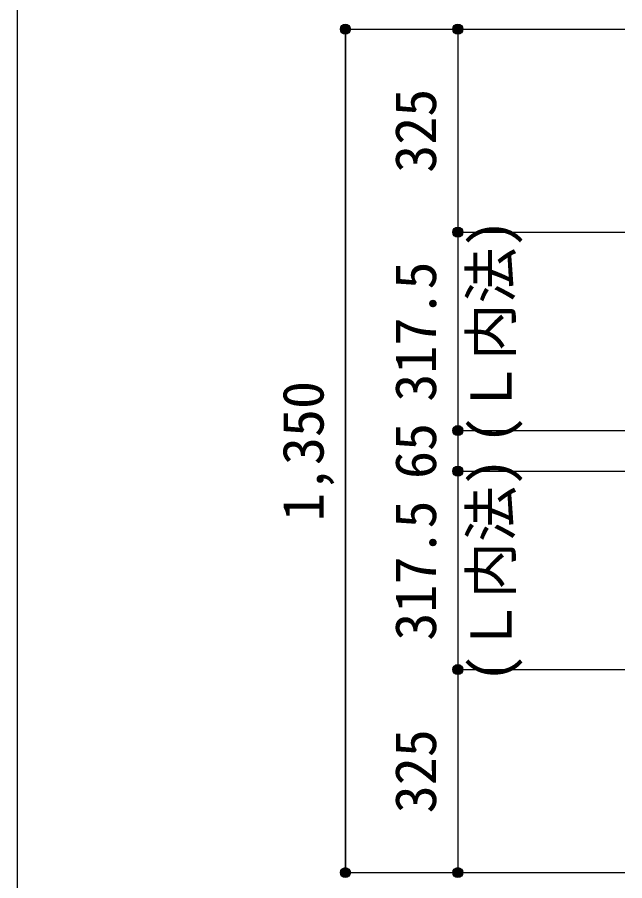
# Model space of a CAD drawing. Units: millimetres at full size, sheet at 1:30. Extents: x -5973 to 5954, y -4195 to 4201.
# Drawn here: x -5973 to -5001, y 1768 to 3150 of the extents above; entities that cross this region are included whole.
import ezdxf
from ezdxf.enums import TextEntityAlignment as Align

# ---------------------------------------------------------------- set-up
doc = ezdxf.new("R2010")
doc.units = ezdxf.units.MM
doc.header["$LTSCALE"] = 30
doc.header["$PDMODE"] = 32
doc.header["$PDSIZE"] = 15
for name, color, linetype in [('0-7_文字', 4, 'Continuous'), ('0-D_寸法', 4, 'Continuous'), ('F-0_枠', 6, 'Continuous')]:
    doc.layers.add(name, color=color, linetype=linetype)
doc.styles.add('ＭＳ ゴシック', font='')
doc.styles.get('ＭＳ ゴシック').set_extended_font_data('MS Gothic')

msp = doc.modelspace()

# ---------------------------------------------------------------- linework, layer by layer
at = {"layer": '0-D_寸法'}
for p, q in [((-5447.84, 3131.03), (-5267.84, 3131.03)), ((-5447.84, 3131.03), (-5267.84, 3131.03)), ((-5447.84, 3131.03), (-5447.84, 1781.03)), ((-5267.84, 3131.03), (-5267.84, 2806.03)), ((-5267.84, 3131.03), (-5000.8, 3131.03)), ((-5267.84, 2806.03), (-5000.8, 2806.03)), ((-5267.84, 2806.03), (-5267.84, 2488.53)), ((-5267.84, 2488.53), (-5000.8, 2488.53)), ((-5267.84, 2488.53), (-5267.84, 2423.53)), ((-5267.84, 2423.53), (-5000.8, 2423.53)), ((-5267.84, 2423.53), (-5267.84, 2106.03)), ((-5267.84, 2106.03), (-5000.8, 2106.03)), ((-5267.84, 2106.03), (-5267.84, 1781.03)), ((-5447.84, 1781.03), (-5267.84, 1781.03)), ((-5267.84, 1781.03), (-5000.8, 1781.03)), ((-5267.84, 1781.03), (-5000.8, 1781.03))]:
    msp.add_line(p, q, dxfattribs=at)
msp.add_lwpolyline([(-5447.84, 1781.03), (-5447.84, 3131.03), (-5447.84, 1781.03)], dxfattribs=at)
for centre, radius in [((-5447.84, 3131.03), 8), ((-5447.84, 3131.03), 7.2), ((-5447.84, 3131.03), 6.4), ((-5267.84, 3131.03), 8), ((-5267.84, 3131.03), 7.2), ((-5267.84, 3131.03), 6.4), ((-5447.84, 3131.03), 5.6), ((-5447.84, 3131.03), 4.8), ((-5447.84, 3131.03), 4), ((-5447.84, 3131.03), 3.2), ((-5447.84, 3131.03), 2.4), ((-5447.84, 3131.03), 1.6), ((-5447.84, 3131.03), 0.8), ((-5267.84, 3131.03), 5.6), ((-5267.84, 3131.03), 4.8), ((-5267.84, 3131.03), 4), ((-5267.84, 3131.03), 3.2), ((-5267.84, 3131.03), 2.4), ((-5267.84, 3131.03), 1.6), ((-5267.84, 3131.03), 0.8), ((-5267.84, 2806.03), 8), ((-5267.84, 2806.03), 7.2), ((-5267.84, 2806.03), 6.4), ((-5267.84, 2806.03), 5.6), ((-5267.84, 2806.03), 4.8), ((-5267.84, 2806.03), 4), ((-5267.84, 2806.03), 3.2), ((-5267.84, 2806.03), 2.4), ((-5267.84, 2806.03), 1.6), ((-5267.84, 2806.03), 0.8), ((-5267.84, 2488.53), 8), ((-5267.84, 2488.53), 7.2), ((-5267.84, 2488.53), 6.4), ((-5267.84, 2488.53), 5.6), ((-5267.84, 2488.53), 4.8), ((-5267.84, 2488.53), 4), ((-5267.84, 2488.53), 3.2), ((-5267.84, 2488.53), 2.4), ((-5267.84, 2488.53), 1.6), ((-5267.84, 2488.53), 0.8), ((-5267.84, 2423.53), 8), ((-5267.84, 2423.53), 7.2), ((-5267.84, 2423.53), 6.4), ((-5267.84, 2423.53), 5.6), ((-5267.84, 2423.53), 4.8), ((-5267.84, 2423.53), 4), ((-5267.84, 2423.53), 3.2), ((-5267.84, 2423.53), 2.4), ((-5267.84, 2423.53), 1.6), ((-5267.84, 2423.53), 0.8), ((-5267.84, 2106.03), 8), ((-5267.84, 2106.03), 7.2), ((-5267.84, 2106.03), 6.4), ((-5267.84, 2106.03), 5.6), ((-5267.84, 2106.03), 4.8), ((-5267.84, 2106.03), 4), ((-5267.84, 2106.03), 3.2), ((-5267.84, 2106.03), 2.4), ((-5267.84, 2106.03), 1.6), ((-5267.84, 2106.03), 0.8), ((-5447.84, 1781.03), 8), ((-5447.84, 1781.03), 7.2), ((-5447.84, 1781.03), 6.4), ((-5447.84, 1781.03), 5.6), ((-5447.84, 1781.03), 4.8), ((-5447.84, 1781.03), 4), ((-5447.84, 1781.03), 3.2), ((-5447.84, 1781.03), 2.4), ((-5267.84, 1781.03), 8), ((-5267.84, 1781.03), 7.2), ((-5267.84, 1781.03), 6.4), ((-5267.84, 1781.03), 5.6), ((-5267.84, 1781.03), 4.8), ((-5267.84, 1781.03), 4), ((-5267.84, 1781.03), 3.2), ((-5267.84, 1781.03), 2.4), ((-5447.84, 1781.03), 1.6), ((-5447.84, 1781.03), 0.8), ((-5267.84, 1781.03), 1.6), ((-5267.84, 1781.03), 0.8)]:
    msp.add_circle(centre, radius, dxfattribs=at)
at = {"layer": '0-D_寸法', "color": 7}
for p in [(-5447.84, 3131.03), (-5267.84, 3131.03), (-5267.84, 3131.03), (-5267.84, 2806.03), (-5267.84, 2806.03), (-5267.84, 2488.53), (-5267.84, 2488.53), (-5267.84, 2423.53), (-5267.84, 2423.53), (-5267.84, 2106.03), (-5267.84, 2106.03), (-5447.84, 1781.03), (-5267.84, 1781.03), (-5267.84, 1781.03)]:
    msp.add_point(p, dxfattribs=at)
at = {"layer": 'F-0_枠'}
msp.add_line((-5972.88, 4201.15), (-5972.88, -4195.24), dxfattribs=at)

# ---------------------------------------------------------------- texts
at = {"layer": '0-7_文字', "style": 'ＭＳ ゴシック'}
for p in [(-5162.19, 2466.9), (-5162.19, 2085.16)]:
    msp.add_text('(Ｌ内法)', height=65.98, rotation=90, dxfattribs=at).set_placement(p, align=Align.BOTTOM_LEFT)
at = {"layer": '0-D_寸法', "style": 'ＭＳ ゴシック'}
for s, p in [('325', (-5282.84, 2901.03)), ('317.5', (-5282.84, 2534.78)), ('1,350', (-5462.84, 2343.53)), ('65', (-5282.84, 2411.03)), ('317.5', (-5282.84, 2152.28)), ('325', (-5282.84, 1876.03))]:
    msp.add_text(s, height=65.98, rotation=90, dxfattribs=at).set_placement(p, align=Align.BOTTOM_LEFT)

doc.saveas('drawing.dxf')
